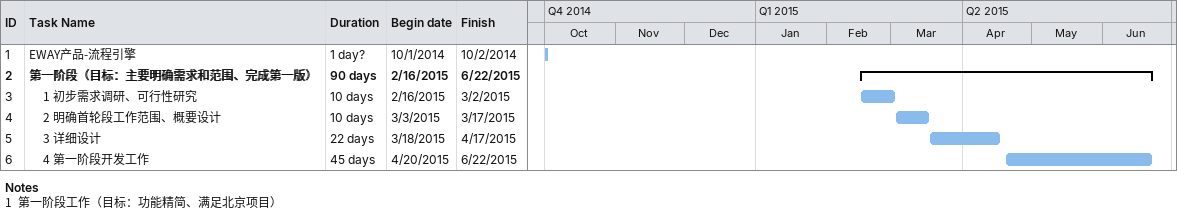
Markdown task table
| ID | Level | Task | Duration | Start | Finish |
|---|---|---|---|---|---|
| 1 | 1 | EWAY产品-流程引擎 | 1d? | 2014-10-01 | 2014-10-02 |
| 2 | 1 | **第一阶段（目标：主要明确需求和范围、完成第一版）** | 90d | 2015-02-16 | 2015-06-22 |
| 3 | 2 | 1 初步需求调研、可行性研究 | 10d | 2015-02-16 | 2015-03-02 |
| 4 | 2 | 2 明确首轮段工作范围、概要设计 | 10d | 2015-03-03 | 2015-03-17 |
| 5 | 2 | 3 详细设计 | 22d | 2015-03-18 | 2015-04-17 |
| 6 | 2 | 4 第一阶段开发工作 | 45d | 2015-04-20 | 2015-06-22 |

Notes
- 1: 第一阶段工作（目标：功能精简、满足北京项目）
